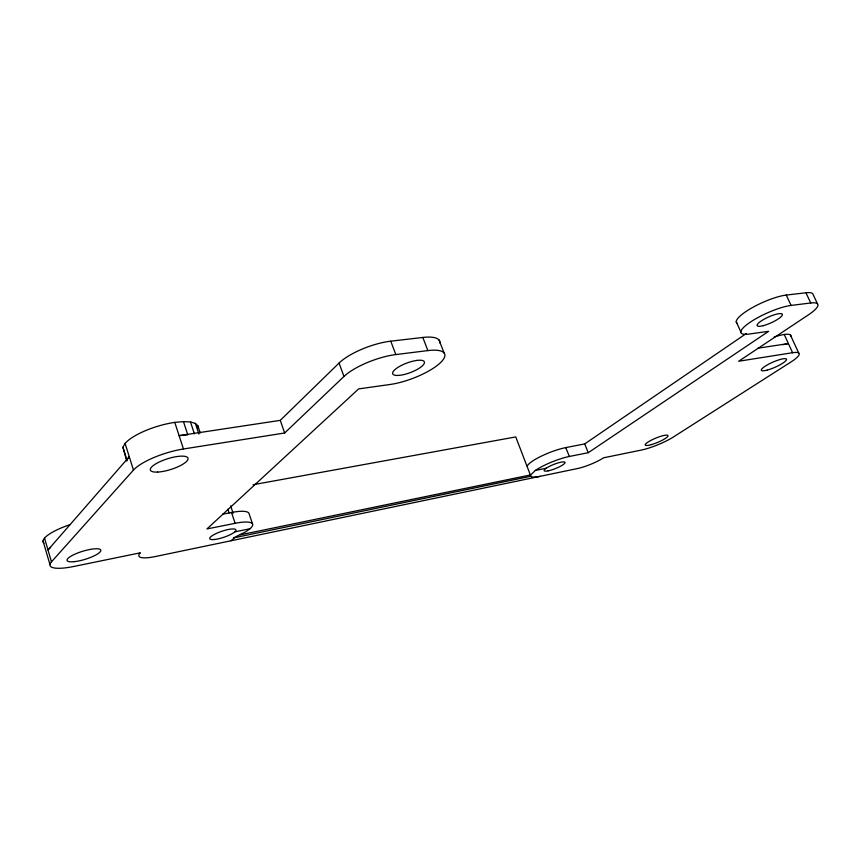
<?xml version="1.0" encoding="UTF-8"?>
<svg xmlns="http://www.w3.org/2000/svg" width="861" height="861" viewBox="0 0 861 861"><rect width="100%" height="100%" fill="white"/><g stroke="black" fill="none" stroke-linecap="round" stroke-linejoin="round"><path stroke-width="1.29" d="M197.869 427.982L197.89 425.84L195.393 423.418L190.485 421.965L183.458 421.61L174.772 422.385A39.294 11.871 -17.2 0 0 125.082 443.437L122.929 447.236L126.761 461.109M128.171 458.579L129.268 456.717L47.979 549.975A35.172 8.675 -16.9 0 1 50.616 547.564M784.22 334.488L792.594 352.719A27.563 5.575 -23.8 0 1 791.022 361.954L673.496 436.925A24.7 4.671 -22.5 0 1 641.574 450.012L603.572 457.804A20.298 3.95 -22 0 1 577.279 468.588L155.066 556.593A26.422 6.113 -17.9 0 1 140.408 552.805L73.54 566.516A35.247 8.427 -17 0 1 51.466 561.856L133.466 470.063A39.498 11.225 -17.5 0 1 183.458 448.99L284.668 432.986L343.959 376.461A39.466 12.032 -20.2 0 1 395.812 354.571L427.874 350.588A38.734 11.634 -20.6 0 1 439.605 363.482A38.734 11.634 -20.6 0 1 390.044 384.49L358.639 388.903L206.952 528.945L235.118 523.316A31.566 7.265 -18.6 0 1 249.959 528.762L245.88 531.721L233.535 537.899L530.871 476.273A25.722 5.144 -21.7 0 0 540.234 476.305M183.458 421.61L187.784 434.794L179.11 435.655L280.277 420.362L339.062 363.051A39.358 12.388 -20.1 0 1 390.765 341.182L422.826 337.447A38.627 11.979 -20.6 0 1 439.896 343.065M231.039 540.751L234.02 538.136M737.199 323.424A31.502 7.491 -24.3 0 1 751.212 308.27A31.502 7.491 -24.3 0 1 786.287 295.065L805.95 292.772L810.728 302.986L791.087 305.429A31.566 7.265 -24.2 0 0 749.909 322.412A31.566 7.265 -24.2 0 0 749.048 334.068L768.636 331.313L588.267 452.692L569.358 456.47A25.722 5.144 -21.7 0 0 535.338 470.461L530.753 474.885L240.273 534.832M527.266 466.07A25.679 5.295 -21.7 0 1 541.741 455.964A25.679 5.295 -21.7 0 1 565.763 447.602L584.684 443.932L746.369 333.476M234.805 531.861L249.959 528.762M535.338 470.461L546.218 468.233M222.569 514.221L231.523 512.489A31.502 7.491 -18.5 0 1 249.012 513.457L252.574 524.08M253.037 484.743L515.75 436.925L530.871 476.273M792.594 352.719L738.673 361.243L808.425 314.846A31.222 7.049 -24.4 0 0 810.728 302.986M758.121 348.156L788.396 343.582A27.509 5.747 -23.8 0 0 783.241 344.691M817.433 303.729L812.687 293.612A31.157 7.265 -24.5 0 0 805.95 292.772M786.287 295.065L791.087 305.429M790.355 334.897L798.696 352.988M736.252 321.723L740.858 331.948M584.684 443.932L588.267 452.692M565.763 447.602L569.358 456.47M439.078 340.041L444.072 352.945M422.826 337.447L427.874 350.588M390.765 341.182L395.812 354.571M339.062 363.051L343.959 376.461M280.277 420.362L284.668 432.986M230.651 505.837L233.105 513.253M231.523 512.489L235.118 523.316M227.885 509.163L229.155 512.995M197.89 425.84L200.226 432.9M195.393 423.418L198.913 434.073M190.485 421.965L194.414 433.879M174.772 422.385L183.458 448.99M125.082 443.437L133.466 470.063M122.929 447.236L127.073 460.452M44.524 538.147L51.466 561.856M43.05 540.988L49.949 564.579M774.222 336.995A27.455 5.919 -23.9 0 1 790.936 336.328M43.922 543.173A35.086 8.933 -16.7 0 1 69.945 524.672M763.158 325.684L760.597 326.201A13.808 3.175 -24.2 0 1 761.038 321.099A13.808 3.175 -24.2 0 1 778.99 313.673L780.916 313.598A13.808 3.175 -24.2 0 1 778.419 318.796A13.808 3.175 -24.2 0 1 763.158 325.684M416.918 360.404L413.076 361.125A16.94 5.091 -20.6 0 0 394.876 369.66A16.94 5.091 -20.6 0 0 397.125 375.461L400.376 375.235A16.94 5.091 -20.6 0 0 422.181 366.022A16.94 5.091 -20.6 0 0 416.918 360.404M74.487 561.641A17.618 4.208 -17 0 0 100.791 550.749A17.618 4.208 -17 0 0 76.532 553.462A17.618 4.208 -17 0 0 74.487 561.641M157.703 472.076A19.749 5.607 -17.5 0 0 187.924 459.494A19.749 5.607 -17.5 0 0 161.868 460.829A19.749 5.607 -17.5 0 0 157.703 472.076M214.529 539.492A13.808 3.175 -18.6 0 0 235.785 530.72A13.808 3.175 -18.6 0 0 218.156 532.636A13.808 3.175 -18.6 0 0 214.529 539.492M548.156 470.859A11.258 2.249 -21.7 0 0 564.977 462.884A11.258 2.249 -21.7 0 0 550.642 465.779A11.258 2.249 -21.7 0 0 548.156 470.859M651.379 444.62A12.345 2.335 -22.5 0 0 668.039 435.634A12.345 2.335 -22.5 0 0 650.432 440.638A12.345 2.335 -22.5 0 0 651.379 444.62M767.129 370.133A13.776 2.787 -23.8 0 0 786.545 359.564A13.776 2.787 -23.8 0 0 768.012 364.526A13.776 2.787 -23.8 0 0 767.129 370.133"/></g></svg>
